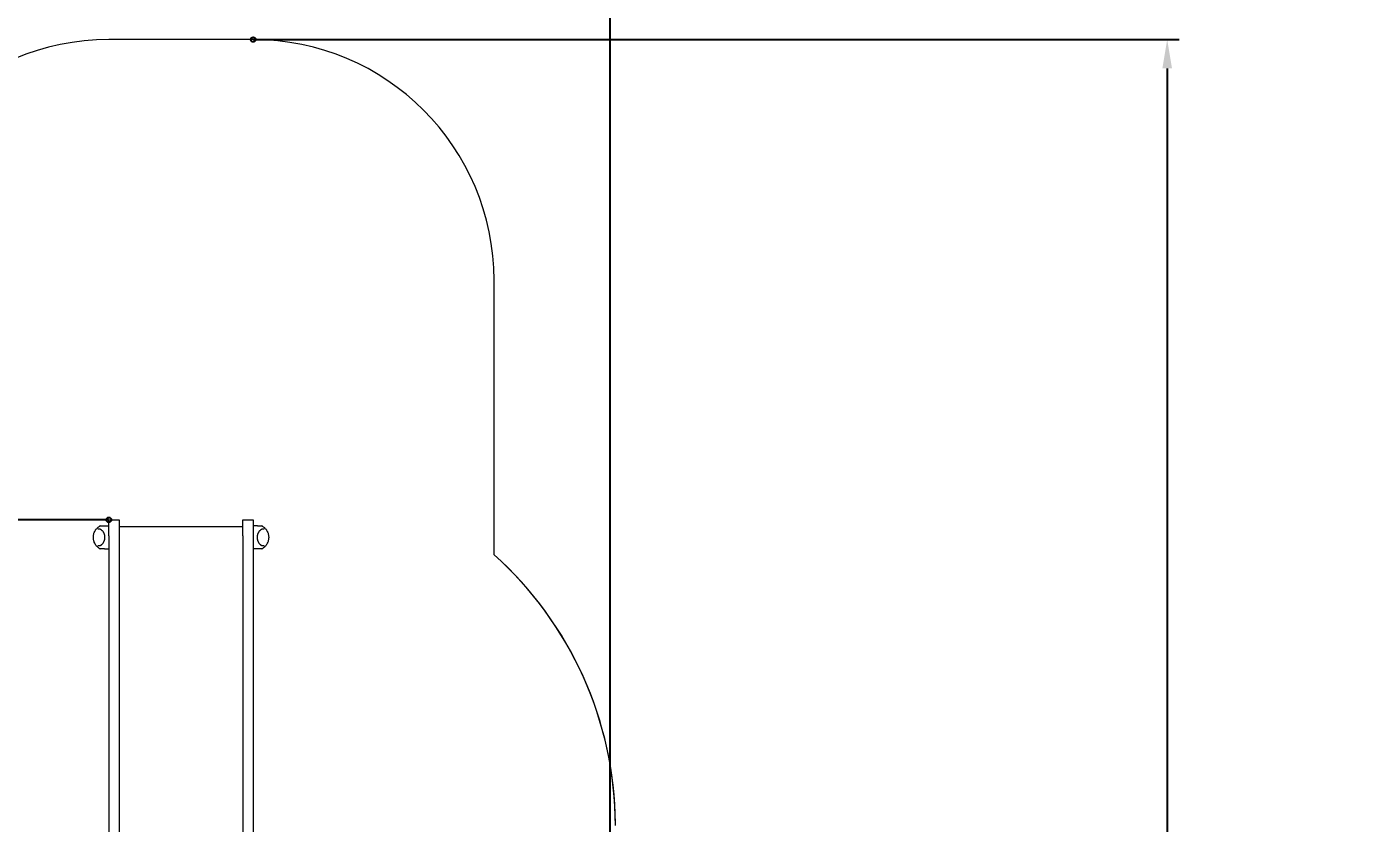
# Model space of a CAD drawing. Extents: x -13189 to 8473, y -8565 to 17872.
# Drawn here: x 2958 to 8473, y 4603 to 7914 of the extents above; entities that cross this region are included whole.
import ezdxf

# ---------------------------------------------------------------- set-up
doc = ezdxf.new("R2010")
doc.units = 0
doc.header["$LTSCALE"] = 5
doc.header["$PDMODE"] = 33
doc.header["$PDSIZE"] = 20
for name, color, linetype in [('PRODUCT', 3, 'CONTINUOUS'), ('REFERENCE', 9, 'CONTINUOUS'), ('REVIEW_REQUIRED', 30, 'CONTINUOUS'), ('SAFETY_ZONE', 1, 'CONTINUOUS')]:
    doc.layers.add(name, color=color, linetype=linetype)
doc.styles.add('LG1', font='arial.ttf', dxfattribs={"height": 185})
doc.dimstyles.new('LG_DIM', dxfattribs={"dimtxt": 185, "dimasz": 120, "dimexe": 50, "dimexo": 1, "dimgap": 50, "dimtad": 1, "dimdec": 0, "dimrnd": 10, "dimtxsty": 'LG1', "dimcen": 2.5, "dimclrt": 4, "dimadec": 4, "dimazin": 3, "dimtfac": 1, "dimtdec": 1, "dimtmove": 0, "dimatfit": 3, "dimarcsym": 0})

# ---------------------------------------------------------------- blocks, each defined once
blk = doc.blocks.new('*D5')
at = {"layer": 'REFERENCE', "color": 0, "transparency": 16777216}
for p in [(3900, 7859.7), (-2500, -5459.7), (7695.8, -5459.7)]:
    blk.add_point(p, dxfattribs=at)
at = {"layer": 'REVIEW_REQUIRED', "color": 0, "lineweight": -2, "transparency": 16777216}
for p, q in [((3901, 7859.7), (7745.8, 7859.7)), ((7695.8, 7739.7), (7695.8, 3779.3)), ((7695.8, -5339.7), (7695.8, 3130.7)), ((-2499, -5459.7), (7745.8, -5459.7))]:
    blk.add_line(p, q, dxfattribs=at)
at = {"layer": 'REVIEW_REQUIRED', "color": 0, "transparency": 16777216}
for points in [[(7675.8, 7739.7), (7715.8, 7739.7), (7695.8, 7859.7)], [(7675.8, -5339.7), (7715.8, -5339.7), (7695.8, -5459.7)]]:
    blk.add_solid(points, dxfattribs=at)
at = {"layer": 'REVIEW_REQUIRED', "color": 4, "transparency": 16777216, "insert": (7695.8, 3455), "char_height": 185, "attachment_point": 5, "style": 'LG1'}
blk.add_mtext('\\A1;13320 mm\\P [43\'-8 13/16"]', dxfattribs=at)
blk = doc.blocks.new('*D6')
at = {"layer": 'REFERENCE', "color": 0, "transparency": 16777216}
for p in [(3300, 5864.7), (-6041.1, -3464.7), (-3100, -3464.7)]:
    blk.add_point(p, dxfattribs=at)
at = {"layer": 'REVIEW_REQUIRED', "color": 0, "lineweight": -2, "transparency": 16777216}
for p, q in [((3299, 5864.7), (-6091.1, 5864.7)), ((-6041.1, 5744.7), (-6041.1, 2570)), ((-6041.1, -3344.7), (-6041.1, 1921.4)), ((-3101, -3464.7), (-6091.1, -3464.7))]:
    blk.add_line(p, q, dxfattribs=at)
at = {"layer": 'REVIEW_REQUIRED', "color": 0, "transparency": 16777216}
for points in [[(-6061.1, 5744.7), (-6021.1, 5744.7), (-6041.1, 5864.7)], [(-6061.1, -3344.7), (-6021.1, -3344.7), (-6041.1, -3464.7)]]:
    blk.add_solid(points, dxfattribs=at)
at = {"layer": 'REVIEW_REQUIRED', "color": 4, "transparency": 16777216, "insert": (-6041.1, 2245.7), "char_height": 185, "attachment_point": 5, "style": 'LG1'}
blk.add_mtext('\\A1;9330 mm\\P [30\'-7 9/16"]', dxfattribs=at)
blk = doc.blocks.new('*D7')
at = {"layer": 'REFERENCE', "color": 0, "transparency": 16777216}
for p in [(5382, 8873.4), (-4227.5, -147.5), (5382, -565)]:
    blk.add_point(p, dxfattribs=at)
at = {"layer": 'REVIEW_REQUIRED', "color": 0, "lineweight": -2, "transparency": 16777216}
for p, q in [((-4227.5, -146.5), (-4227.5, 8923.4)), ((5382, -564), (5382, 8923.4)), ((-4107.5, 8873.4), (118.7, 8873.4)), ((5262, 8873.4), (1506.8, 8873.4))]:
    blk.add_line(p, q, dxfattribs=at)
at = {"layer": 'REVIEW_REQUIRED', "color": 0, "transparency": 16777216}
for points in [[(-4107.5, 8893.4), (-4107.5, 8853.4), (-4227.5, 8873.4)], [(5262, 8893.4), (5262, 8853.4), (5382, 8873.4)]]:
    blk.add_solid(points, dxfattribs=at)
at = {"layer": 'REVIEW_REQUIRED', "color": 4, "transparency": 16777216, "insert": (812.7, 8873.4), "char_height": 185, "attachment_point": 5, "style": 'LG1'}
blk.add_mtext('\\A1;9610 mm\\P [31\'-6 5/8"]', dxfattribs=at)
blk = doc.blocks.new('Variteemalayerit')
at = {"layer": 'REVIEW_REQUIRED', "invisible_edges": 15}
for points in [[(-10000, -10000, -5), (10000, -10000, -5), (10000, 10000, -5), (-10000, 10000, -5)], [(10000, -10000, -2000), (10000, -10000, -5), (10000, 10000, -5), (10000, 10000, -2000)]]:
    blk.add_3dface(points, dxfattribs=at)

msp = doc.modelspace()

# ---------------------------------------------------------------- linework, layer by layer
at = {"layer": 'PRODUCT', "linetype": 'Continuous', "lineweight": 0}
for p, q in [((3300, 5864.7), (3343, 5864.7)), ((3300, 5798.6), (3300, 5864.7)), ((3343, 5864.7), (3343, 5798.6)), ((3857, 5864.7), (3900, 5864.7)), ((3857, 5798.6), (3857, 5864.7)), ((3900, 5864.7), (3900, 5798.6)), ((3265.7, 5839.3), (3282.3, 5839.3)), ((3282.3, 5839.3), (3300, 5839.3)), ((3300, 5798.6), (3300, 5328.2)), ((3857, 5835.2), (3343, 5835.2)), ((3343, 5798.6), (3343, 5328.2)), ((3857, 5798.6), (3857, 5328.2)), ((3917.7, 5839.3), (3900, 5839.3)), ((3900, 5798.6), (3900, 5328.2)), ((3917.7, 5839.3), (3934.3, 5839.3)), ((3282.3, 5744.3), (3265.7, 5744.3)), ((3282.3, 5744.3), (3300, 5744.3)), ((3917.7, 5744.3), (3900, 5744.3)), ((3934.3, 5744.3), (3917.7, 5744.3)), ((3300, 5328.2), (3300, 4931.3)), ((3343, 5328.2), (3343, 4931.3)), ((3857, 5328.2), (3857, 4931.3)), ((3900, 5328.2), (3900, 4931.3)), ((3300, 4931.3), (3300, 3782.2)), ((3343, 4931.3), (3343, 3782.2)), ((3857, 4931.3), (3857, 3782.2)), ((3900, 4931.3), (3900, 3782.2))]:
    msp.add_line(p, q, dxfattribs=at)
for centre, start, end in [((3264, 5836.3), 90, 121.1552), ((3936, 5836.3), 58.8448, 90), ((3264, 5747.3), 238.8448, 270), ((3936, 5747.3), 270, 301.1552)]:
    msp.add_arc(centre, 3, start, end, dxfattribs=at)
for points, knots in [([(3235.9, 5791.8), (3235.9, 5792.5), (3235.9, 5793.2), (3236, 5794.7), (3236, 5795.4), (3236.2, 5797.6), (3236.4, 5799), (3236.8, 5801.8), (3237.1, 5803.2), (3237.8, 5805.9), (3238.1, 5807.3), (3239.4, 5811.2), (3240.4, 5813.7), (3242.1, 5817.2), (3242.8, 5818.3), (3244, 5820.5), (3244.7, 5821.6), (3246.7, 5824.5), (3248.1, 5826.3), (3250.2, 5828.8), (3251, 5829.6), (3252.4, 5831.1), (3253.2, 5831.8), (3255.4, 5833.8), (3256.8, 5835), (3259.7, 5837.1), (3261.1, 5838), (3262.5, 5838.9)], [0.07058258, 0.07058258, 0.07058258, 0.07058258, 0.07273877, 0.07273877, 0.07489496, 0.07489496, 0.07920734, 0.07920734, 0.08351972, 0.08351972, 0.08783211, 0.08783211, 0.09645687, 0.09645687, 0.10076925, 0.10076925, 0.10508163, 0.10508163, 0.11370639, 0.11370639, 0.11801877, 0.11801877, 0.12233115, 0.12233115, 0.13095591, 0.13095591, 0.13958067, 0.13958067, 0.13958067, 0.13958067]), ([(3262.5, 5744.7), (3261.1, 5745.6), (3259.7, 5746.5), (3256.8, 5748.6), (3255.3, 5749.8), (3253.1, 5751.8), (3252.4, 5752.5), (3250.9, 5754), (3250.2, 5754.8), (3248.1, 5757.2), (3246.7, 5759), (3244.7, 5762), (3244, 5763), (3243.1, 5764.7), (3242.8, 5765.2), (3242.2, 5766.3), (3241.9, 5766.9), (3240.4, 5769.8), (3239.4, 5772.3), (3238.4, 5775.6), (3238.1, 5776.3), (3237.8, 5777.6), (3237.6, 5778.3), (3237.1, 5780.4), (3236.8, 5781.8), (3236.4, 5784.6), (3236.2, 5786), (3236, 5788.9), (3235.9, 5790.3), (3235.9, 5791.8)], [0.00150942, 0.00150942, 0.00150942, 0.00150942, 0.01014356, 0.01014356, 0.01877771, 0.01877771, 0.02309478, 0.02309478, 0.02741185, 0.02741185, 0.036046, 0.036046, 0.04036307, 0.04036307, 0.04252161, 0.04252161, 0.04468015, 0.04468015, 0.05331429, 0.05331429, 0.05547283, 0.05547283, 0.05763136, 0.05763136, 0.06194844, 0.06194844, 0.06626551, 0.06626551, 0.07058258, 0.07058258, 0.07058258, 0.07058258]), ([(3264, 5839.3), (3264, 5839.3), (3264.1, 5839.3), (3264.3, 5839.3), (3264.4, 5839.3), (3264.9, 5839.3), (3265.3, 5839.3), (3265.7, 5839.3)], [0, 0, 0, 0, 0.002390647, 0.002390647, 0.004781294, 0.004781294, 0.009562588, 0.009562588, 0.009562588, 0.009562588]), ([(3264.2, 5825.9), (3264.5, 5825.9), (3264.8, 5825.8), (3265.3, 5825.7), (3265.5, 5825.6), (3265.7, 5825.4)], [0, 0, 0, 0, 0.003322436, 0.003322436, 0.006644871, 0.006644871, 0.006644871, 0.006644871]), ([(3283.6, 5798.3), (3283.4, 5799), (3283.3, 5799.7), (3283, 5801), (3282.9, 5801.6), (3282.6, 5802.8), (3282.4, 5803.3), (3282.1, 5804.3), (3281.9, 5804.8), (3281.4, 5806.2), (3281.1, 5807), (3280.4, 5808.6), (3280, 5809.3), (3279.3, 5810.7), (3279, 5811.4), (3278.3, 5812.6), (3277.9, 5813.2), (3276.8, 5814.9), (3276, 5815.9), (3274.5, 5817.8), (3273.8, 5818.6), (3272.2, 5820.3), (3271.4, 5821), (3269.1, 5823.1), (3267.4, 5824.3), (3265.7, 5825.4)], [0.11431727, 0.11431727, 0.11431727, 0.11431727, 0.1173279, 0.1173279, 0.12033854, 0.12033854, 0.12334917, 0.12334917, 0.12635981, 0.12635981, 0.13238108, 0.13238108, 0.13840235, 0.13840235, 0.14442361, 0.14442361, 0.15044488, 0.15044488, 0.16248742, 0.16248742, 0.17452996, 0.17452996, 0.1865725, 0.1865725, 0.21065758, 0.21065758, 0.21065758, 0.21065758]), ([(3284.1, 5791.8), (3284.1, 5792.1), (3284.1, 5792.4), (3284.1, 5793), (3284.1, 5793.3), (3284, 5794.2), (3284, 5794.7), (3283.9, 5795.8), (3283.8, 5796.4), (3283.7, 5797.3), (3283.6, 5797.8), (3283.6, 5798.3)], [0.107206583, 0.107206583, 0.107206583, 0.107206583, 0.108095419, 0.108095419, 0.108984254, 0.108984254, 0.110761926, 0.110761926, 0.112539597, 0.112539597, 0.114317268, 0.114317268, 0.114317268, 0.114317268]), ([(3283.6, 5785.3), (3283.6, 5785.7), (3283.7, 5786.2), (3283.8, 5787.2), (3283.9, 5787.7), (3284, 5788.8), (3284, 5789.4), (3284.1, 5790.6), (3284.1, 5791.2), (3284.1, 5791.8)], [0.100085218, 0.100085218, 0.100085218, 0.100085218, 0.10186556, 0.10186556, 0.103645901, 0.103645901, 0.105426242, 0.105426242, 0.107206583, 0.107206583, 0.107206583, 0.107206583]), ([(3916.4, 5798.3), (3916.4, 5797.8), (3916.3, 5797.3), (3916.2, 5796.4), (3916.1, 5795.8), (3916, 5794.7), (3916, 5794.2), (3915.9, 5793), (3915.9, 5792.4), (3915.9, 5791.8)], [0.100085218, 0.100085218, 0.100085218, 0.100085218, 0.10186556, 0.10186556, 0.103645901, 0.103645901, 0.105426242, 0.105426242, 0.107206583, 0.107206583, 0.107206583, 0.107206583]), ([(3915.9, 5791.8), (3915.9, 5791.5), (3915.9, 5791.2), (3915.9, 5790.6), (3915.9, 5790.3), (3916, 5789.4), (3916, 5788.8), (3916.1, 5787.7), (3916.2, 5787.2), (3916.3, 5786.2), (3916.4, 5785.8), (3916.4, 5785.3)], [0.107206583, 0.107206583, 0.107206583, 0.107206583, 0.108095419, 0.108095419, 0.108984254, 0.108984254, 0.110761926, 0.110761926, 0.112539597, 0.112539597, 0.114317268, 0.114317268, 0.114317268, 0.114317268]), ([(3934.3, 5825.4), (3932.6, 5824.3), (3931, 5823.1), (3928.6, 5821), (3927.8, 5820.3), (3926.2, 5818.6), (3925.5, 5817.8), (3924, 5815.9), (3923.2, 5814.9), (3921.8, 5812.7), (3921, 5811.4), (3920.1, 5809.7), (3920, 5809.4), (3919.6, 5808.6), (3919.4, 5808.2), (3918.9, 5807), (3918.6, 5806.2), (3918.1, 5804.8), (3917.9, 5804.3), (3917.6, 5803.3), (3917.4, 5802.8), (3917.2, 5801.9), (3917.1, 5801.6), (3917, 5801), (3916.9, 5800.7), (3916.7, 5799.7), (3916.6, 5799), (3916.4, 5798.3)], [0.00352356, 0.00352356, 0.00352356, 0.00352356, 0.02766397, 0.02766397, 0.03973418, 0.03973418, 0.05180439, 0.05180439, 0.0638746, 0.0638746, 0.0759448, 0.0759448, 0.07896236, 0.07896236, 0.08197991, 0.08197991, 0.08801501, 0.08801501, 0.09103256, 0.09103256, 0.09405011, 0.09405011, 0.09555889, 0.09555889, 0.09706767, 0.09706767, 0.10008522, 0.10008522, 0.10008522, 0.10008522]), ([(3934.3, 5839.3), (3934.7, 5839.3), (3935.1, 5839.3), (3935.6, 5839.3), (3935.7, 5839.3), (3935.9, 5839.3), (3936, 5839.3), (3936, 5839.3)], [0, 0, 0, 0, 0.004780115, 0.004780115, 0.007170172, 0.007170172, 0.009560229, 0.009560229, 0.009560229, 0.009560229]), ([(3934.3, 5825.4), (3934.5, 5825.6), (3934.7, 5825.7), (3935.2, 5825.8), (3935.5, 5825.9), (3935.8, 5825.9)], [0, 0, 0, 0, 0.003322436, 0.003322436, 0.006644871, 0.006644871, 0.006644871, 0.006644871]), ([(3937.5, 5838.9), (3938.9, 5838), (3940.3, 5837.1), (3943.2, 5834.9), (3944.7, 5833.8), (3946.9, 5831.7), (3947.6, 5831), (3949.1, 5829.5), (3949.8, 5828.8), (3951.9, 5826.3), (3953.3, 5824.5), (3955.3, 5821.6), (3956, 5820.5), (3956.9, 5818.9), (3957.2, 5818.3), (3957.8, 5817.2), (3958.1, 5816.6), (3959.6, 5813.7), (3960.6, 5811.2), (3961.6, 5807.9), (3961.9, 5807.3), (3962.2, 5805.9), (3962.4, 5805.2), (3962.9, 5803.2), (3963.2, 5801.8), (3963.6, 5799), (3963.8, 5797.6), (3964, 5794.7), (3964.1, 5793.2), (3964.1, 5791.8)], [0.00150942, 0.00150942, 0.00150942, 0.00150942, 0.01014356, 0.01014356, 0.01877771, 0.01877771, 0.02309478, 0.02309478, 0.02741185, 0.02741185, 0.036046, 0.036046, 0.04036307, 0.04036307, 0.04252161, 0.04252161, 0.04468015, 0.04468015, 0.05331429, 0.05331429, 0.05547283, 0.05547283, 0.05763136, 0.05763136, 0.06194844, 0.06194844, 0.06626551, 0.06626551, 0.07058258, 0.07058258, 0.07058258, 0.07058258]), ([(3964.1, 5791.8), (3964.1, 5791.1), (3964.1, 5790.3), (3964, 5788.9), (3964, 5788.2), (3963.8, 5786), (3963.6, 5784.6), (3963.2, 5781.8), (3962.9, 5780.4), (3962.2, 5777.6), (3961.9, 5776.3), (3960.6, 5772.3), (3959.6, 5769.9), (3957.9, 5766.4), (3957.2, 5765.2), (3956, 5763), (3955.3, 5762), (3953.3, 5759), (3951.9, 5757.2), (3949.8, 5754.8), (3949, 5754), (3947.6, 5752.5), (3946.8, 5751.8), (3944.6, 5749.8), (3943.2, 5748.6), (3940.3, 5746.5), (3938.9, 5745.6), (3937.5, 5744.7)], [0.07058258, 0.07058258, 0.07058258, 0.07058258, 0.07273877, 0.07273877, 0.07489496, 0.07489496, 0.07920734, 0.07920734, 0.08351972, 0.08351972, 0.08783211, 0.08783211, 0.09645687, 0.09645687, 0.10076925, 0.10076925, 0.10508163, 0.10508163, 0.11370639, 0.11370639, 0.11801877, 0.11801877, 0.12233115, 0.12233115, 0.13095591, 0.13095591, 0.13958067, 0.13958067, 0.13958067, 0.13958067]), ([(3265.7, 5744.3), (3265.3, 5744.3), (3264.9, 5744.3), (3264.4, 5744.3), (3264.3, 5744.3), (3264.1, 5744.3), (3264, 5744.3), (3264, 5744.3)], [0, 0, 0, 0, 0.004780115, 0.004780115, 0.007170172, 0.007170172, 0.009560229, 0.009560229, 0.009560229, 0.009560229]), ([(3265.7, 5758.1), (3265.5, 5758), (3265.3, 5757.9), (3264.8, 5757.7), (3264.5, 5757.7), (3264.2, 5757.7)], [0, 0, 0, 0, 0.003322436, 0.003322436, 0.006644871, 0.006644871, 0.006644871, 0.006644871]), ([(3265.7, 5758.1), (3267.4, 5759.2), (3269, 5760.4), (3271.4, 5762.6), (3272.2, 5763.3), (3273.8, 5764.9), (3274.5, 5765.8), (3276, 5767.7), (3276.8, 5768.7), (3278.2, 5770.9), (3279, 5772.1), (3279.9, 5773.8), (3280, 5774.2), (3280.4, 5774.9), (3280.6, 5775.3), (3281.1, 5776.5), (3281.4, 5777.4), (3281.9, 5778.8), (3282.1, 5779.2), (3282.4, 5780.3), (3282.6, 5780.8), (3282.8, 5781.7), (3282.9, 5782), (3283, 5782.6), (3283.1, 5782.9), (3283.3, 5783.9), (3283.4, 5784.5), (3283.6, 5785.3)], [0.00352356, 0.00352356, 0.00352356, 0.00352356, 0.02766397, 0.02766397, 0.03973418, 0.03973418, 0.05180439, 0.05180439, 0.0638746, 0.0638746, 0.0759448, 0.0759448, 0.07896236, 0.07896236, 0.08197991, 0.08197991, 0.08801501, 0.08801501, 0.09103256, 0.09103256, 0.09405011, 0.09405011, 0.09555889, 0.09555889, 0.09706767, 0.09706767, 0.10008522, 0.10008522, 0.10008522, 0.10008522]), ([(3916.4, 5785.3), (3916.6, 5784.5), (3916.7, 5783.9), (3917, 5782.6), (3917.1, 5781.9), (3917.4, 5780.8), (3917.6, 5780.3), (3917.9, 5779.2), (3918.1, 5778.8), (3918.6, 5777.4), (3918.9, 5776.5), (3919.6, 5775), (3920, 5774.2), (3920.7, 5772.8), (3921, 5772.2), (3921.7, 5771), (3922.1, 5770.4), (3923.2, 5768.7), (3924, 5767.7), (3925.5, 5765.8), (3926.2, 5764.9), (3927.8, 5763.3), (3928.6, 5762.6), (3930.9, 5760.4), (3932.6, 5759.2), (3934.3, 5758.1)], [0.11431727, 0.11431727, 0.11431727, 0.11431727, 0.1173279, 0.1173279, 0.12033854, 0.12033854, 0.12334917, 0.12334917, 0.12635981, 0.12635981, 0.13238108, 0.13238108, 0.13840235, 0.13840235, 0.14442361, 0.14442361, 0.15044488, 0.15044488, 0.16248742, 0.16248742, 0.17452996, 0.17452996, 0.1865725, 0.1865725, 0.21065758, 0.21065758, 0.21065758, 0.21065758]), ([(3935.8, 5757.7), (3935.5, 5757.7), (3935.2, 5757.7), (3934.7, 5757.9), (3934.5, 5758), (3934.3, 5758.1)], [0, 0, 0, 0, 0.003322436, 0.003322436, 0.006644871, 0.006644871, 0.006644871, 0.006644871]), ([(3936, 5744.3), (3936, 5744.3), (3935.9, 5744.3), (3935.7, 5744.3), (3935.6, 5744.3), (3935.1, 5744.3), (3934.7, 5744.3), (3934.3, 5744.3)], [0, 0, 0, 0, 0.002390647, 0.002390647, 0.004781294, 0.004781294, 0.009562588, 0.009562588, 0.009562588, 0.009562588])]:
    msp.add_open_spline(points, degree=3, knots=knots, dxfattribs=at)
for points in [[(3264.2, 5825.9), (3261.1, 5825.9), (3258.1, 5826), (3255.1, 5826.1)], [(3944.9, 5826.1), (3941.9, 5826), (3938.9, 5825.9), (3935.8, 5825.9)], [(3255.1, 5757.5), (3258.1, 5757.6), (3261.1, 5757.6), (3264.2, 5757.7)], [(3935.8, 5757.7), (3938.9, 5757.6), (3941.9, 5757.6), (3944.9, 5757.5)]]:
    msp.add_rational_spline(points, [1, 0.999999597665, 0.999999597665, 1], degree=3, dxfattribs=at)
at = {"layer": 'SAFETY_ZONE', "linetype": 'Continuous', "lineweight": 0}
for p, q in [((3900, 7859.7), (3300, 7859.7)), ((4900, 5719.7), (4900, 6859.7))]:
    msp.add_line(p, q, dxfattribs=at)
at = {"layer": 'SAFETY_ZONE', "color": 83, "linetype": 'Continuous', "lineweight": 0}
for p, q in [((3900, 7859.7), (3300, 7859.7)), ((4900, 5719.7), (4900, 6859.7))]:
    msp.add_line(p, q, dxfattribs=at)
at = {"layer": 'SAFETY_ZONE', "linetype": 'Continuous', "lineweight": 0}
for centre, radius, start, end in [((3300, 6859.7), 1000, 90, 180), ((3900, 6859.7), 1000, 0, 90), ((3888.8, 4591.3), 1515.2, 0.1237, 48.1359)]:
    msp.add_arc(centre, radius, start, end, dxfattribs=at)
at = {"layer": 'SAFETY_ZONE', "color": 83, "linetype": 'Continuous', "lineweight": 0}
for centre, radius, start, end in [((3300, 6859.7), 1000, 90, 180), ((3900, 6859.7), 1000, 0, 90), ((3888.8, 4591.3), 1515.2, 0.4492, 48.1359)]:
    msp.add_arc(centre, radius, start, end, dxfattribs=at)

# ---------------------------------------------------------------- block references
at = {"layer": 'REVIEW_REQUIRED'}
msp.add_blockref('Variteemalayerit', (-3189.1, 7872.4), dxfattribs=at)

# ---------------------------------------------------------------- dimensions: what is measured, and where the dimension line sits
dim = msp.add_linear_dim(base=(5382.0277, 8873.3548), p1=(-4227.5256, -147.5), p2=(5382.0277, -564.9921), dimstyle='LG_DIM', dxfattribs=at)
dim.commit()
dim.dimension.update_dxf_attribs({"geometry": '*D7', "text_midpoint": (812.7478, 8873.3548), "dimtype": 160})
for base, p1, p2, picture, middle in [((7695.8, -5459.7), (3900, 7859.7), (-2500, -5459.7), '*D5', (7695.8, 3455)), ((-6041.1, -3464.7), (3300, 5864.7), (-3100, -3464.7), '*D6', (-6041.1, 2245.7))]:
    dim = msp.add_linear_dim(base=base, p1=p1, p2=p2, angle=90, dimstyle='LG_DIM', dxfattribs=at)
    dim.commit()
    dim.dimension.update_dxf_attribs({"geometry": picture, "text_midpoint": middle, "dimtype": 160})

doc.saveas('drawing.dxf')
